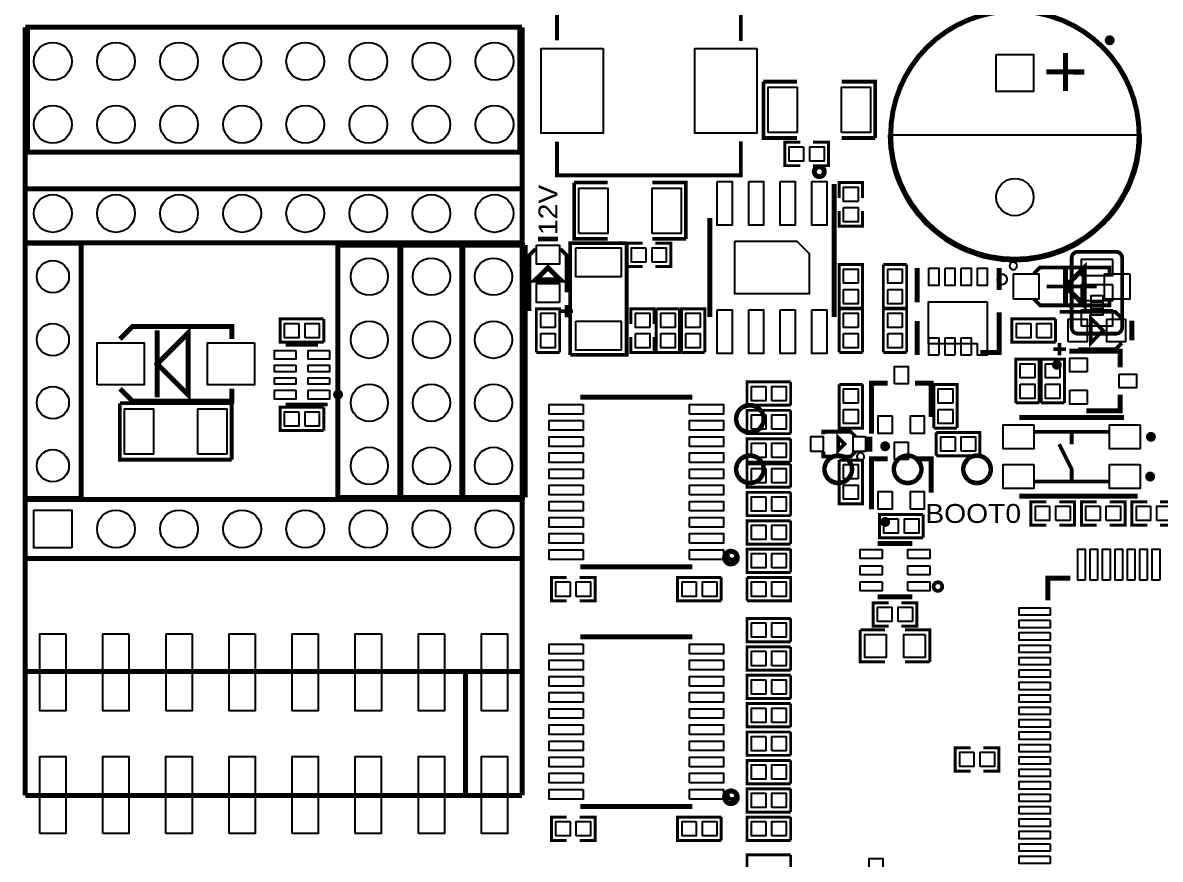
# Model space of a CAD drawing. Extents: x 27 to 210, y 6 to 115.
# Drawn here: x 103.06 to 148.85, y 59.99 to 93.68 of the extents above; entities that cross this region are included whole.
import ezdxf

# ---------------------------------------------------------------- set-up
doc = ezdxf.new("R2010")
doc.units = 0
doc.header["$MEASUREMENT"] = 0
for name, color, linetype in [('BOTTOM', 132, 'CONTINUOUS'), ('SILKSCREEN_BOTTOM', 230, 'CONTINUOUS'), ('SILKSCREEN_TOP', 7, 'CONTINUOUS'), ('TOP', 1, 'CONTINUOUS')]:
    doc.layers.add(name, color=color, linetype=linetype)

msp = doc.modelspace()

# ---------------------------------------------------------------- linework, layer by layer
at = {"layer": 'BOTTOM'}
for points in [[(142.25143, 92.40393), (143.75257, 92.40393), (143.75257, 90.90279), (142.25143, 90.90279)], [(146.939, 84.1375), (145.669, 84.1375), (145.669, 83.5025), (146.939, 83.5025)], [(146.939, 83.1215), (145.669, 83.1215), (145.669, 82.4865), (146.939, 82.4865)], [(146.55419, 82.67319), (146.05381, 82.67319), (146.05381, 82.17281), (146.55419, 82.17281)], [(146.939, 82.1055), (145.669, 82.1055), (145.669, 81.4705), (146.939, 81.4705)], [(146.55419, 82.41919), (146.05381, 82.41919), (146.05381, 81.91881), (146.55419, 81.91881)], [(105.03408, 72.52716), (103.51008, 72.52716), (103.51008, 74.05116), (105.03408, 74.05116)]]:
    msp.add_lwpolyline(points, close=True, dxfattribs=at)
for centre, radius in [((104.27208, 92.12326), 0.762), ((106.81208, 92.12326), 0.762), ((109.35208, 92.12326), 0.762), ((111.89208, 92.12326), 0.762), ((114.43208, 92.12326), 0.762), ((116.97208, 92.12326), 0.762), ((119.51208, 92.12326), 0.762), ((122.05208, 92.12326), 0.762), ((104.27208, 89.58326), 0.762), ((106.81208, 89.58326), 0.762), ((109.35208, 89.58326), 0.762), ((111.89208, 89.58326), 0.762), ((114.43208, 89.58326), 0.762), ((116.97208, 89.58326), 0.762), ((119.51208, 89.58326), 0.762), ((122.05208, 89.58326), 0.762), ((143.002, 86.65464), 0.75057), ((104.27208, 85.99678), 0.762), ((106.81208, 85.99678), 0.762), ((109.35208, 85.99678), 0.762), ((111.89208, 85.99678), 0.762), ((114.43208, 85.99678), 0.762), ((116.97208, 85.99678), 0.762), ((119.51208, 85.99678), 0.762), ((122.05208, 85.99678), 0.762), ((104.27208, 83.45424), 0.65024), ((117.01272, 83.4517), 0.75057), ((119.51208, 83.4517), 0.75057), ((122.01144, 83.4517), 0.75057), ((104.27208, 80.91424), 0.65024), ((117.01272, 80.9117), 0.75057), ((119.51208, 80.9117), 0.75057), ((122.01144, 80.9117), 0.75057), ((104.27208, 78.37424), 0.65024), ((117.01272, 78.3717), 0.75057), ((119.51208, 78.3717), 0.75057), ((122.01144, 78.3717), 0.75057), ((132.334, 77.724), 0.50038), ((104.27208, 75.83424), 0.65024), ((117.01272, 75.8317), 0.75057), ((119.51208, 75.8317), 0.75057), ((122.01144, 75.8317), 0.75057), ((132.334, 75.692), 0.50038), ((135.89, 75.692), 0.50038), ((138.684, 75.692), 0.50038), ((141.478, 75.692), 0.50038), ((106.81208, 73.28916), 0.762), ((109.35208, 73.28916), 0.762), ((111.89208, 73.28916), 0.762), ((114.43208, 73.28916), 0.762), ((116.97208, 73.28916), 0.762), ((119.51208, 73.28916), 0.762), ((122.05208, 73.28916), 0.762)]:
    msp.add_circle(centre, radius, dxfattribs=at)
at = {"layer": 'SILKSCREEN_BOTTOM', "const_width": 0.1524}
for points in [[(145.288, 84.201, -0.414214), (145.542, 84.455)], [(147.066, 84.455, -0.414214), (147.32, 84.201)], [(145.542, 81.153, -0.414214), (145.288, 81.407)], [(147.32, 81.407, -0.414214), (147.066, 81.153)], [(132.90296, 77.724, 1), (131.76504, 77.724, 1), (132.90296, 77.724)], [(132.90296, 75.692, 1), (131.76504, 75.692, 1), (132.90296, 75.692)], [(136.45896, 75.692, 1), (135.32104, 75.692, 1), (136.45896, 75.692)], [(139.25296, 75.692, 1), (138.11504, 75.692, 1), (139.25296, 75.692)], [(142.04696, 75.692, 1), (140.90904, 75.692, 1), (142.04696, 75.692)]]:
    msp.add_lwpolyline(points, format="xyb", dxfattribs=at)
for points in [[(145.288, 84.201), (145.288, 81.407)], [(147.066, 84.455), (145.542, 84.455)], [(147.32, 84.201), (147.32, 81.407)], [(147.066, 81.153), (145.542, 81.153)]]:
    msp.add_lwpolyline(points, dxfattribs=at)
at = {"layer": 'SILKSCREEN_TOP'}
for points, const_width in [([(131.97078, 94.33306), (124.56922, 94.33306), (124.56922, 92.96908)], 0.1524), ([(131.97078, 92.94876), (131.97078, 94.33306)], 0.1524), ([(123.1646, 93.49486), (103.1621, 93.49486)], 0.20066), ([(103.1621, 93.49486), (103.1621, 62.55512)], 0.20066), ([(103.25608, 93.46184), (103.25608, 88.46312)], 0.20066), ([(123.06808, 93.46184), (123.06808, 88.46312)], 0.20066), ([(123.1646, 93.49486), (123.16206, 62.55512)], 0.20066), ([(145.034, 90.932), (145.034, 92.456)], 0.2032), ([(145.034, 92.456), (145.034, 90.932)], 0.20066), ([(144.272, 91.69654), (145.796, 91.694)], 0.2032), ([(144.272, 91.694), (145.796, 91.694)], 0.20066), ([(134.22884, 89.03462), (132.87756, 89.03462), (132.87756, 91.30538)], 0.14986), ([(134.22884, 91.30538), (132.87756, 91.30538)], 0.14986), ([(136.02716, 91.30538), (137.37844, 91.30538), (137.37844, 89.03462)], 0.14986), ([(124.56922, 88.88222), (124.56922, 87.53094), (131.97078, 87.53094), (131.97078, 88.9)], 0.1524), ([(134.36092, 87.9221), (133.74116, 87.9221), (133.74116, 88.8619), (134.36092, 88.8619)], 0.11938), ([(134.87908, 87.9221), (135.49884, 87.9221), (135.49884, 88.8619), (134.87908, 88.8619)], 0.11938), ([(136.02716, 89.03462), (137.37844, 89.03462)], 0.14986), ([(123.06808, 88.46312), (103.25608, 88.46312)], 0.20066), ([(123.16968, 86.98484), (103.25608, 86.98484)], 0.20066), ([(126.60884, 84.97062), (125.25756, 84.97062), (125.25756, 87.24138)], 0.14986), ([(126.60884, 87.24138), (125.25756, 87.24138)], 0.14986), ([(128.40716, 87.24138), (129.75844, 87.24138), (129.75844, 84.97062)], 0.14986), ([(135.72744, 87.18042), (135.72744, 81.82102)], 0.20066), ([(135.9281, 86.61908), (135.9281, 87.23884), (136.8679, 87.23884), (136.8679, 86.61908)], 0.11938), ([(135.9281, 86.10092), (135.9281, 85.48116), (136.8679, 85.48116), (136.8679, 86.10092)], 0.11938), ([(130.71856, 85.81898), (130.71856, 81.82102)], 0.20066), ([(123.06808, 84.8106), (103.25608, 84.8106)], 0.20066), ([(115.74272, 74.5617), (115.74272, 84.7217)], 0.20066), ([(118.28272, 84.7217), (115.74272, 84.7217)], 0.20066), ([(118.24208, 74.5617), (118.24208, 84.7217)], 0.20066), ([(120.78208, 84.7217), (118.24208, 84.7217)], 0.20066), ([(118.28272, 74.5617), (118.28272, 84.7217)], 0.20066), ([(120.74144, 74.5617), (120.74144, 84.7217)], 0.20066), ([(123.28144, 84.7217), (120.74144, 84.7217)], 0.20066), ([(120.78208, 74.5617), (120.78208, 84.7217)], 0.20066), ([(123.28144, 74.5617), (123.28144, 84.7217)], 0.20066), ([(123.80722, 84.96808), (124.60478, 84.96808)], 0.20066), ([(127.37338, 84.80044), (127.37338, 80.29956), (125.10262, 80.29956)], 0.14986), ([(125.10262, 80.29956), (125.10262, 84.80044), (127.37338, 84.80044)], 0.14986), ([(128.01092, 83.8581), (127.39116, 83.8581), (127.39116, 84.7979), (128.01092, 84.7979)], 0.11938), ([(128.40716, 84.97062), (129.75844, 84.97062)], 0.14986), ([(128.52908, 83.8581), (129.14884, 83.8581), (129.14884, 84.7979), (128.52908, 84.7979)], 0.11938), ([(123.4567, 82.06486), (123.4567, 84.3153), (123.70562, 84.56676)], 0.14986), ([(124.70638, 84.56676), (124.9553, 84.3153), (124.9553, 82.8167)], 0.14986), ([(124.206, 83.81492), (123.70562, 83.31708), (124.70638, 83.31708), (124.206, 83.81492)], 0.2032), ([(124.206, 83.81492), (124.70638, 83.31708), (123.70562, 83.31708), (124.206, 83.81492)], 0.14986), ([(135.9281, 82.17916), (135.9281, 83.93684), (136.8679, 83.93684), (136.8679, 82.17916)], 0.11938), ([(138.6459, 83.93684), (137.7061, 83.93684)], 0.11938), ([(138.6459, 83.93684), (138.6459, 82.17916), (137.7061, 82.17916), (137.7061, 83.93684)], 0.11938), ([(146.812, 83.566), (146.812, 83.82), (144.018, 83.82), (143.764, 83.566)], 0.1524), ([(145.03908, 83.058), (145.78838, 83.8073), (145.78838, 82.3087), (145.03908, 83.058)], 0.2032), ([(145.03908, 82.3087), (145.03908, 83.8073)], 0.20066), ([(139.1666, 83.693), (139.065, 83.693), (139.065, 82.41792)], 0.20066), ([(142.367, 82.91576), (142.367, 83.693), (142.2654, 83.693)], 0.20066), ([(144.28724, 83.058), (146.28876, 83.058)], 0.14986), ([(143.764, 82.55), (144.018, 82.296), (146.812, 82.296), (146.812, 82.55)], 0.1524), ([(123.7361, 80.40116), (123.7361, 82.15884), (124.6759, 82.15884), (124.6759, 80.40116)], 0.11938), ([(124.70638, 82.06486), (125.20676, 82.06486)], 0.14986), ([(124.9553, 82.31632), (124.9553, 81.81594)], 0.14986), ([(127.5461, 81.53908), (127.5461, 82.15884), (128.4859, 82.15884), (128.4859, 81.53908)], 0.11938), ([(129.5019, 82.15884), (128.5621, 82.15884)], 0.11938), ([(129.5019, 82.15884), (129.5019, 80.40116), (128.5621, 80.40116), (128.5621, 82.15884)], 0.11938), ([(129.5781, 80.40116), (129.5781, 82.15884), (130.5179, 82.15884), (130.5179, 80.40116)], 0.11938), ([(135.9281, 82.17916), (136.8679, 82.17916)], 0.11938), ([(135.9281, 80.40116), (135.9281, 82.15884), (136.8679, 82.15884), (136.8679, 80.40116)], 0.11938), ([(137.7061, 80.40116), (137.7061, 82.15884), (138.6459, 82.15884), (138.6459, 80.40116)], 0.11938), ([(142.367, 82.0166), (142.367, 80.391), (141.61516, 80.391)], 0.20066), ([(144.80286, 82.0293), (147.0533, 82.0293), (147.30476, 81.78038)], 0.14986), ([(106.97464, 80.93964), (107.47502, 81.44002), (111.47552, 81.44002), (111.47552, 80.93964)], 0.20066), ([(115.17884, 80.8101), (113.42116, 80.8101), (113.42116, 81.7499), (115.17884, 81.7499)], 0.11938), ([(115.17884, 80.8101), (115.17884, 81.7499)], 0.11938), ([(139.1666, 80.391), (139.065, 80.391), (139.065, 81.66608)], 0.20066), ([(144.64284, 80.8101), (142.88516, 80.8101), (142.88516, 81.7499), (144.64284, 81.7499)], 0.11938), ([(144.64284, 80.8101), (144.64284, 81.7499)], 0.11938), ([(146.55292, 81.28), (146.05508, 80.77962), (146.05508, 81.78038), (146.55292, 81.28)], 0.14986), ([(147.70608, 81.67878), (147.70608, 80.88122)], 0.20066), ([(108.47578, 79.93888), (109.72546, 81.18856), (109.72546, 78.6892), (108.47578, 79.93888)], 0.2032), ([(108.47578, 79.93888), (109.72546, 78.6892), (109.72546, 81.18856), (108.47578, 79.93888)], 0.20066), ([(108.47578, 81.28762), (108.47578, 78.59014)], 0.20066), ([(127.5461, 81.02092), (127.5461, 80.40116), (128.4859, 80.40116), (128.4859, 81.02092)], 0.11938), ([(114.95024, 80.70596), (113.64976, 80.70596)], 0.14986), ([(145.05432, 80.5307), (144.55394, 80.5307)], 0.14986), ([(144.80286, 80.77962), (144.80286, 80.27924)], 0.14986), ([(147.30476, 80.77962), (147.0533, 80.5307), (145.5547, 80.5307)], 0.14986), ([(123.7361, 80.40116), (124.6759, 80.40116)], 0.11938), ([(129.5781, 80.40116), (130.5179, 80.40116)], 0.11938), ([(135.9281, 80.40116), (136.8679, 80.40116)], 0.11938), ([(137.7061, 80.40116), (138.6459, 80.40116)], 0.11938), ([(143.0401, 78.36916), (143.0401, 80.12684), (143.9799, 80.12684), (143.9799, 78.36916)], 0.11938), ([(144.0561, 78.36916), (144.0561, 80.12684), (144.9959, 80.12684), (144.9959, 78.36916)], 0.11938), ([(145.19402, 80.44688), (147.23872, 80.44688), (147.23872, 79.79918)], 0.20066), ([(133.97484, 78.2701), (132.21716, 78.2701), (132.21716, 79.2099), (133.97484, 79.2099)], 0.11938), ([(133.97484, 78.2701), (133.97484, 79.2099)], 0.11938), ([(137.23112, 77.12202), (137.23112, 79.16672), (137.87882, 79.16672)], 0.20066), ([(139.62888, 77.80528), (139.62888, 79.16672), (138.98118, 79.16672)], 0.20066), ([(111.47552, 78.93812), (111.47552, 78.43774), (107.47502, 78.43774), (106.97464, 78.93812)], 0.20066), ([(136.8679, 79.11084), (135.9281, 79.11084)], 0.11938), ([(136.8679, 79.11084), (136.8679, 77.35316), (135.9281, 77.35316), (135.9281, 79.11084)], 0.11938), ([(139.7381, 77.35316), (139.7381, 79.11084), (140.6779, 79.11084), (140.6779, 77.35316)], 0.11938), ([(145.87728, 78.04912), (147.23872, 78.04912), (147.23872, 78.69682)], 0.20066), ([(106.96956, 78.35138), (111.47044, 78.35138), (111.47044, 76.08062)], 0.14986), ([(111.47044, 76.08062), (106.96956, 76.08062), (106.96956, 78.35138)], 0.14986), ([(115.33124, 78.29804), (113.64976, 78.29804)], 0.14986), ([(130.01244, 78.60284), (125.51156, 78.60284)], 0.20066), ([(143.0401, 78.36916), (143.9799, 78.36916)], 0.11938), ([(144.0561, 78.36916), (144.9959, 78.36916)], 0.11938), ([(115.17884, 77.2541), (113.42116, 77.2541), (113.42116, 78.1939), (115.17884, 78.1939)], 0.11938), ([(115.17884, 77.2541), (115.17884, 78.1939)], 0.11938), ([(133.97484, 77.1271), (132.21716, 77.1271), (132.21716, 78.0669), (133.97484, 78.0669)], 0.11938), ([(133.97484, 77.1271), (133.97484, 78.0669)], 0.11938), ([(147.38858, 77.78496), (143.18742, 77.78496)], 0.20066), ([(139.7381, 77.35316), (140.6779, 77.35316)], 0.11938), ([(133.97484, 75.9841), (132.21716, 75.9841), (132.21716, 76.9239), (133.97484, 76.9239)], 0.11938), ([(133.97484, 75.9841), (133.97484, 76.9239)], 0.11938), ([(135.29056, 77.10678), (135.29056, 77.20838), (136.39038, 77.20838), (136.59104, 77.00772)], 0.14986), ([(136.144, 76.708), (135.89, 76.962), (135.89, 76.454), (136.144, 76.708)], 0.1524), ([(137.08888, 76.40828), (137.08888, 77.00772)], 0.14986), ([(137.19048, 76.40828), (137.19048, 77.00772)], 0.14986), ([(139.83716, 77.1779), (139.83716, 76.2381)], 0.11938), ([(139.83716, 77.1779), (141.59484, 77.1779), (141.59484, 76.2381), (139.83716, 76.2381)], 0.11938), ([(143.78686, 77.20076), (146.78914, 77.20076)], 0.14986), ([(145.288, 77.20076), (145.288, 76.70038)], 0.14986), ([(135.29056, 76.40828), (135.29056, 76.20762), (136.39038, 76.20762), (136.59104, 76.40828)], 0.14986), ([(145.288, 75.19924), (145.288, 75.69962), (144.78762, 76.70038)], 0.14986), ([(136.8679, 76.06284), (135.9281, 76.06284)], 0.11938), ([(136.8679, 76.06284), (136.8679, 74.30516), (135.9281, 74.30516), (135.9281, 76.06284)], 0.11938), ([(137.23112, 74.07402), (137.23112, 76.11872), (137.87882, 76.11872)], 0.20066), ([(139.62888, 74.75728), (139.62888, 76.11872), (138.98118, 76.11872)], 0.20066), ([(133.97484, 74.9681), (132.21716, 74.9681), (132.21716, 75.9079), (133.97484, 75.9079)], 0.11938), ([(133.97484, 74.9681), (133.97484, 75.9079)], 0.11938), ([(143.78686, 75.19924), (146.78914, 75.19924)], 0.14986), ([(118.28272, 74.5617), (115.74272, 74.5617)], 0.20066), ([(120.78208, 74.5617), (118.24208, 74.5617)], 0.20066), ([(123.28144, 74.5617), (120.74144, 74.5617)], 0.20066), ([(133.97484, 73.8251), (132.21716, 73.8251), (132.21716, 74.7649), (133.97484, 74.7649)], 0.11938), ([(133.97484, 73.8251), (133.97484, 74.7649)], 0.11938), ([(147.94738, 74.61504), (143.18742, 74.61504)], 0.20066), ([(123.06808, 74.47534), (103.25608, 74.47534)], 0.20066), ([(144.26692, 74.3839), (143.64716, 74.3839), (143.64716, 73.4441), (144.26692, 73.4441)], 0.11938), ([(144.78508, 74.3839), (145.40484, 74.3839), (145.40484, 73.4441), (144.78508, 73.4441)], 0.11938), ([(146.29892, 73.4441), (145.67916, 73.4441), (145.67916, 74.3839), (146.29892, 74.3839)], 0.11938), ([(146.81708, 73.4441), (147.43684, 73.4441), (147.43684, 74.3839), (146.81708, 74.3839)], 0.11938), ([(148.33092, 74.3839), (147.71116, 74.3839), (147.71116, 73.4441), (148.33092, 73.4441)], 0.11938), ([(148.84908, 74.3839), (149.46884, 74.3839), (149.46884, 73.4441), (148.84908, 73.4441)], 0.11938), ([(139.30884, 72.9361), (137.55116, 72.9361), (137.55116, 73.8759), (139.30884, 73.8759)], 0.11938), ([(139.30884, 72.9361), (139.30884, 73.8759)], 0.11938), ([(133.97484, 72.6821), (132.21716, 72.6821), (132.21716, 73.6219), (133.97484, 73.6219)], 0.11938), ([(133.97484, 72.6821), (133.97484, 73.6219)], 0.11938), ([(133.97484, 71.5391), (132.21716, 71.5391), (132.21716, 72.4789), (133.97484, 72.4789)], 0.11938), ([(133.97484, 71.5391), (133.97484, 72.4789)], 0.11938), ([(137.47496, 72.70242), (138.87704, 72.70242)], 0.20066), ([(123.06808, 72.10298), (103.25608, 72.10298)], 0.20066), ([(130.01244, 71.76516), (125.51156, 71.76516)], 0.20066), ([(124.96292, 70.3961), (124.34316, 70.3961), (124.34316, 71.3359), (124.96292, 71.3359)], 0.11938), ([(125.48108, 70.3961), (126.10084, 70.3961), (126.10084, 71.3359), (125.48108, 71.3359)], 0.11938), ([(131.18084, 70.3961), (129.42316, 70.3961), (129.42316, 71.3359), (131.18084, 71.3359)], 0.11938), ([(131.18084, 70.3961), (131.18084, 71.3359)], 0.11938), ([(132.21716, 71.3359), (132.21716, 70.3961)], 0.11938), ([(132.21716, 71.3359), (133.97484, 71.3359), (133.97484, 70.3961), (132.21716, 70.3961)], 0.11938), ([(145.23212, 71.31304), (144.33296, 71.31304), (144.33296, 70.41388)], 0.20066), ([(138.87704, 70.55358), (137.47496, 70.55358)], 0.20066), ([(137.91692, 69.3801), (137.29716, 69.3801), (137.29716, 70.3199), (137.91692, 70.3199)], 0.11938), ([(138.43508, 69.3801), (139.05484, 69.3801), (139.05484, 70.3199), (138.43508, 70.3199)], 0.11938), ([(133.97484, 68.7451), (132.21716, 68.7451), (132.21716, 69.6849), (133.97484, 69.6849)], 0.11938), ([(133.97484, 68.7451), (133.97484, 69.6849)], 0.11938), ([(137.77722, 67.93484), (136.77646, 67.93484), (136.77646, 69.22516)], 0.11938), ([(137.77722, 69.22516), (136.77646, 69.22516)], 0.11938), ([(138.57478, 69.22516), (139.57554, 69.22516), (139.57554, 67.93484)], 0.11938), ([(130.01244, 68.95084), (125.51156, 68.95084)], 0.20066), ([(133.97484, 67.6021), (132.21716, 67.6021), (132.21716, 68.5419), (133.97484, 68.5419)], 0.11938), ([(133.97484, 67.6021), (133.97484, 68.5419)], 0.11938), ([(138.57478, 67.93484), (139.57554, 67.93484)], 0.11938), ([(120.88114, 67.55384), (120.88114, 62.55512)], 0.20066), ([(133.97484, 66.4591), (132.21716, 66.4591), (132.21716, 67.3989), (133.97484, 67.3989)], 0.11938), ([(133.97484, 66.4591), (133.97484, 67.3989)], 0.11938), ([(133.97484, 65.3161), (132.21716, 65.3161), (132.21716, 66.2559), (133.97484, 66.2559)], 0.11938), ([(133.97484, 65.3161), (133.97484, 66.2559)], 0.11938), ([(133.97484, 64.1731), (132.21716, 64.1731), (132.21716, 65.1129), (133.97484, 65.1129)], 0.11938), ([(133.97484, 64.1731), (133.97484, 65.1129)], 0.11938), ([(141.21892, 64.4779), (140.59916, 64.4779), (140.59916, 63.5381), (141.21892, 63.5381)], 0.11938), ([(141.73708, 64.4779), (142.35684, 64.4779), (142.35684, 63.5381), (141.73708, 63.5381)], 0.11938), ([(133.97484, 63.0301), (132.21716, 63.0301), (132.21716, 63.9699), (133.97484, 63.9699)], 0.11938), ([(133.97484, 63.0301), (133.97484, 63.9699)], 0.11938), ([(133.97484, 61.8871), (132.21716, 61.8871), (132.21716, 62.8269), (133.97484, 62.8269)], 0.11938), ([(133.97484, 61.8871), (133.97484, 62.8269)], 0.11938), ([(123.16206, 62.55512), (103.1621, 62.55512)], 0.20066), ([(130.01244, 62.11316), (125.51156, 62.11316)], 0.20066), ([(124.96292, 60.7441), (124.34316, 60.7441), (124.34316, 61.6839), (124.96292, 61.6839)], 0.11938), ([(125.48108, 60.7441), (126.10084, 60.7441), (126.10084, 61.6839), (125.48108, 61.6839)], 0.11938), ([(131.18084, 60.7441), (129.42316, 60.7441), (129.42316, 61.6839), (131.18084, 61.6839)], 0.11938), ([(131.18084, 60.7441), (131.18084, 61.6839)], 0.11938), ([(133.97484, 60.7441), (132.21716, 60.7441), (132.21716, 61.6839), (133.97484, 61.6839)], 0.11938), ([(133.97484, 60.7441), (133.97484, 61.6839)], 0.11938), ([(133.97484, 59.2201), (132.21716, 59.2201), (132.21716, 60.1599), (133.97484, 60.1599)], 0.11938), ([(133.97484, 59.2201), (133.97484, 60.1599)], 0.11938)]:
    msp.add_lwpolyline(points, dxfattribs=dict(at, const_width=const_width))
for points, const_width in [([(148.00326, 89.154, 1), (138.00074, 89.154, 1), (148.00326, 89.154)], 0.20066), ([(146.91868, 92.97162, 1.003843), (146.72056, 92.97162, 0.996171), (146.91868, 92.97162)], 0.20066), ([(135.32866, 87.6808, 1.002345), (134.92734, 87.67826, 0.997661), (135.32866, 87.6808)], 0.20066), ([(144.79016, 79.89824, 0.997549), (144.59458, 79.89824, 1.002457), (144.79016, 79.89824)], 0.20066), ([(115.85448, 78.7019, 1.00101), (115.65636, 78.7019, 0.998991), (115.85448, 78.7019)], 0.20066), ([(148.5773, 77.0001, 0.998991), (148.37918, 77.0001, 1.00101), (148.5773, 77.0001)], 0.20066), ([(137.87882, 76.62164, 1.006348), (137.6807, 76.6191, 0.993692), (137.87882, 76.62164)], 0.20066), ([(148.54682, 75.3999, 1.00101), (148.3487, 75.3999, 0.998991), (148.54682, 75.3999)], 0.20066), ([(137.87882, 73.57364, 1.006348), (137.6807, 73.5711, 0.993692), (137.87882, 73.57364)], 0.20066), ([(131.826, 72.136, 1), (131.318, 72.136, 1), (131.826, 72.136)], 0.2032), ([(131.78282, 72.23506, 1.001221), (131.43738, 72.23252, 0.998781), (131.78282, 72.23506)], 0.14986), ([(140.07846, 70.97014, 1.000725), (139.73048, 70.9676, 0.999275), (140.07846, 70.97014)], 0.14986), ([(131.826, 62.484, 1), (131.318, 62.484, 1), (131.826, 62.484)], 0.2032), ([(131.78282, 62.58306, 1.001221), (131.43738, 62.58052, 0.998781), (131.78282, 62.58306)], 0.14986)]:
    msp.add_lwpolyline(points, format="xyb", dxfattribs=dict(at, const_width=const_width))
for points in [[(143.002, 84.06892, 0.414214), (148.08708, 89.154), (143.002, 89.154), (137.91692, 89.154, 0.414164)], [(143.08836, 83.8835, 1), (142.78764, 83.8825, 1)], [(142.69212, 83.34248, 1), (142.28988, 83.34152, 1)], [(136.93902, 76.20762, 1), (136.64098, 76.20838, 1)]]:
    msp.add_lwpolyline(points, format="xyb", close=True, dxfattribs=at)
for points in [[(103.1621, 74.51344, 0.2032, 0.2032, 0), (105.41508, 74.51344, 0.20066, 0.20066, 0), (105.41508, 84.80552, 0.2032, 0.2032, 0), (103.1621, 84.80552, 0.2032, 0.2032, 0)], [(103.1621, 67.55384, 0.20066, 0.20066, 0), (120.88114, 67.55384, 0.2032, 0.2032, 0), (123.16206, 67.55384, 0.2032, 0.2032, 0)]]:
    msp.add_lwpolyline(points, format="xyseb", dxfattribs=at)
at = {"layer": 'TOP'}
for points in [[(126.42088, 92.6338), (126.42088, 89.2302), (123.93168, 89.2302), (123.93168, 92.6338)], [(132.60832, 92.6338), (132.60832, 89.2302), (130.11912, 89.2302), (130.11912, 92.6338)], [(142.25143, 92.40393), (143.75257, 92.40393), (143.75257, 90.90279), (142.25143, 90.90279)], [(133.0706, 89.25814), (133.0706, 91.07932), (134.23138, 91.07932), (134.23138, 89.25814)], [(136.02208, 89.25814), (136.02208, 91.07932), (137.18286, 91.07932), (137.18286, 89.25814)], [(134.49554, 88.68156), (134.49554, 88.10244), (133.9215, 88.10244), (133.9215, 88.68156)], [(134.74446, 88.10244), (134.74446, 88.68156), (135.3185, 88.68156), (135.3185, 88.10244)], [(125.4506, 85.19414), (125.4506, 87.01532), (126.61138, 87.01532), (126.61138, 85.19414)], [(128.40208, 85.19414), (128.40208, 87.01532), (129.56286, 87.01532), (129.56286, 85.19414)], [(131.01828, 87.28075), (131.61772, 87.28075), (131.61772, 85.53069), (131.01828, 85.53069)], [(132.28828, 87.28075), (132.88772, 87.28075), (132.88772, 85.53069), (132.28828, 85.53069)], [(133.55828, 87.28075), (134.15772, 87.28075), (134.15772, 85.53069), (133.55828, 85.53069)], [(134.82828, 87.28075), (135.42772, 87.28075), (135.42772, 85.53069), (134.82828, 85.53069)], [(136.68756, 86.48446), (136.10844, 86.48446), (136.10844, 87.0585), (136.68756, 87.0585)], [(136.10844, 86.23554), (136.68756, 86.23554), (136.68756, 85.6615), (136.10844, 85.6615)], [(123.74626, 84.72043), (124.66574, 84.72043), (124.66574, 83.96097), (123.74626, 83.96097)], [(131.72186, 84.88426), (134.22376, 84.88426), (134.72414, 84.38388), (134.72414, 82.75574), (131.72186, 82.75574)], [(125.32741, 84.60613), (127.14859, 84.60613), (127.14859, 83.44535), (125.32741, 83.44535)], [(128.14554, 84.61756), (128.14554, 84.03844), (127.5715, 84.03844), (127.5715, 84.61756)], [(128.39446, 84.03844), (128.39446, 84.61756), (128.9685, 84.61756), (128.9685, 84.03844)], [(136.68756, 83.18246), (136.10844, 83.18246), (136.10844, 83.7565), (136.68756, 83.7565)], [(138.46556, 83.18246), (137.88644, 83.18246), (137.88644, 83.7565), (138.46556, 83.7565)], [(139.54125, 83.79206), (139.94003, 83.79206), (139.94003, 83.09102), (139.54125, 83.09102)], [(140.19149, 83.79206), (140.59027, 83.79206), (140.59027, 83.09102), (140.19149, 83.09102)], [(140.84173, 83.79206), (141.24051, 83.79206), (141.24051, 83.09102), (140.84173, 83.09102)], [(141.49197, 83.79206), (141.89075, 83.79206), (141.89075, 83.09102), (141.49197, 83.09102)], [(142.94358, 82.55), (142.94358, 83.566), (143.95958, 83.566), (143.95958, 82.55)], [(147.63242, 83.566), (147.63242, 82.55), (146.61642, 82.55), (146.61642, 83.566)], [(124.66574, 82.41157), (123.74626, 82.41157), (123.74626, 83.17103), (124.66574, 83.17103)], [(136.10844, 82.93354), (136.68756, 82.93354), (136.68756, 82.3595), (136.10844, 82.3595)], [(137.88644, 82.93354), (138.46556, 82.93354), (138.46556, 82.3595), (137.88644, 82.3595)], [(141.89202, 82.44078), (141.89202, 80.29194), (141.4907, 80.29194), (141.4907, 80.74152), (139.51966, 80.74152), (139.51966, 82.44078)], [(124.49556, 81.40446), (123.91644, 81.40446), (123.91644, 81.9785), (124.49556, 81.9785)], [(128.30556, 81.40446), (127.72644, 81.40446), (127.72644, 81.9785), (128.30556, 81.9785)], [(129.32156, 81.40446), (128.74244, 81.40446), (128.74244, 81.9785), (129.32156, 81.9785)], [(130.33756, 81.40446), (129.75844, 81.40446), (129.75844, 81.9785), (130.33756, 81.9785)], [(131.01828, 82.10931), (131.61772, 82.10931), (131.61772, 80.35925), (131.01828, 80.35925)], [(132.28828, 82.10931), (132.88772, 82.10931), (132.88772, 80.35925), (132.28828, 80.35925)], [(133.55828, 82.10931), (134.15772, 82.10931), (134.15772, 80.35925), (133.55828, 80.35925)], [(134.82828, 82.10931), (135.42772, 82.10931), (135.42772, 80.35925), (134.82828, 80.35925)], [(136.68756, 81.40446), (136.10844, 81.40446), (136.10844, 81.9785), (136.68756, 81.9785)], [(138.46556, 81.40446), (137.88644, 81.40446), (137.88644, 81.9785), (138.46556, 81.9785)], [(114.17554, 81.56956), (114.17554, 80.99044), (113.6015, 80.99044), (113.6015, 81.56956)], [(114.42446, 80.99044), (114.42446, 81.56956), (114.9985, 81.56956), (114.9985, 80.99044)], [(125.32741, 81.65465), (127.14859, 81.65465), (127.14859, 80.49387), (125.32741, 80.49387)], [(143.63954, 81.56956), (143.63954, 80.99044), (143.0655, 80.99044), (143.0655, 81.56956)], [(143.88846, 80.99044), (143.88846, 81.56956), (144.4625, 81.56956), (144.4625, 80.99044)], [(145.1483, 80.82026), (145.1483, 81.73974), (145.90776, 81.73974), (145.90776, 80.82026)], [(147.45843, 81.73974), (147.45843, 80.82026), (146.69897, 80.82026), (146.69897, 81.73974)], [(123.91644, 81.15554), (124.49556, 81.15554), (124.49556, 80.5815), (123.91644, 80.5815)], [(127.72644, 81.15554), (128.30556, 81.15554), (128.30556, 80.5815), (127.72644, 80.5815)], [(128.74244, 81.15554), (129.32156, 81.15554), (129.32156, 80.5815), (128.74244, 80.5815)], [(129.75844, 81.15554), (130.33756, 81.15554), (130.33756, 80.5815), (129.75844, 80.5815)], [(136.10844, 81.15554), (136.68756, 81.15554), (136.68756, 80.5815), (136.10844, 80.5815)], [(137.88644, 81.15554), (138.46556, 81.15554), (138.46556, 80.5815), (137.88644, 80.5815)], [(106.05516, 79.08798), (106.05516, 80.78724), (107.95508, 80.78724), (107.95508, 79.08798)], [(112.395, 80.78851), (112.395, 79.08925), (110.49508, 79.08925), (110.49508, 80.78851)], [(139.94003, 80.29194), (139.54125, 80.29194), (139.54125, 80.99298), (139.94003, 80.99298)], [(140.59027, 80.29194), (140.19149, 80.29194), (140.19149, 80.99298), (140.59027, 80.99298)], [(141.24051, 80.29194), (140.84173, 80.29194), (140.84173, 80.99298), (141.24051, 80.99298)], [(114.05489, 80.48244), (114.05489, 80.12176), (113.19383, 80.12176), (113.19383, 80.48244)], [(115.40617, 80.48244), (115.40617, 80.12176), (114.54511, 80.12176), (114.54511, 80.48244)], [(145.91284, 79.62265), (145.2118, 79.62265), (145.2118, 80.17383), (145.91284, 80.17383)], [(114.05489, 79.88046), (114.05489, 79.62138), (113.19383, 79.62138), (113.19383, 79.88046)], [(115.40617, 79.88046), (115.40617, 79.62138), (114.54511, 79.62138), (114.54511, 79.88046)], [(138.15314, 79.13116), (138.15314, 79.8322), (138.70432, 79.8322), (138.70432, 79.13116)], [(143.79956, 79.37246), (143.22044, 79.37246), (143.22044, 79.9465), (143.79956, 79.9465)], [(144.81556, 79.37246), (144.23644, 79.37246), (144.23644, 79.9465), (144.81556, 79.9465)], [(114.05489, 79.38262), (114.05489, 79.12354), (113.19383, 79.12354), (113.19383, 79.38262)], [(115.40617, 79.38262), (115.40617, 79.12354), (114.54511, 79.12354), (114.54511, 79.38262)], [(147.20316, 79.52359), (147.9042, 79.52359), (147.9042, 78.97241), (147.20316, 78.97241)], [(114.05489, 78.88224), (114.05489, 78.52156), (113.19383, 78.52156), (113.19383, 78.88224)], [(115.40617, 78.88224), (115.40617, 78.52156), (114.54511, 78.52156), (114.54511, 78.88224)], [(132.97154, 79.02956), (132.97154, 78.45044), (132.3975, 78.45044), (132.3975, 79.02956)], [(133.22046, 78.45044), (133.22046, 79.02956), (133.7945, 79.02956), (133.7945, 78.45044)], [(136.68756, 78.35646), (136.10844, 78.35646), (136.10844, 78.9305), (136.68756, 78.9305)], [(140.49756, 78.35646), (139.91844, 78.35646), (139.91844, 78.9305), (140.49756, 78.9305)], [(143.22044, 79.12354), (143.79956, 79.12354), (143.79956, 78.5495), (143.22044, 78.5495)], [(144.23644, 79.12354), (144.81556, 79.12354), (144.81556, 78.5495), (144.23644, 78.5495)], [(145.2118, 78.87335), (145.91284, 78.87335), (145.91284, 78.32217), (145.2118, 78.32217)], [(107.1626, 76.30414), (107.1626, 78.12532), (108.32338, 78.12532), (108.32338, 76.30414)], [(110.11408, 76.30414), (110.11408, 78.12532), (111.27486, 78.12532), (111.27486, 76.30414)], [(114.17554, 78.01356), (114.17554, 77.43444), (113.6015, 77.43444), (113.6015, 78.01356)], [(114.42446, 77.43444), (114.42446, 78.01356), (114.9985, 78.01356), (114.9985, 77.43444)], [(125.62586, 78.30312), (125.62586, 77.91704), (124.25426, 77.91704), (124.25426, 78.30312)], [(129.89814, 77.91704), (129.89814, 78.30312), (131.26974, 78.30312), (131.26974, 77.91704)], [(132.97154, 77.88656), (132.97154, 77.30744), (132.3975, 77.30744), (132.3975, 77.88656)], [(133.22046, 77.30744), (133.22046, 77.88656), (133.7945, 77.88656), (133.7945, 77.30744)], [(136.10844, 78.10754), (136.68756, 78.10754), (136.68756, 77.5335), (136.10844, 77.5335)], [(139.91844, 78.10754), (140.49756, 78.10754), (140.49756, 77.5335), (139.91844, 77.5335)], [(125.62586, 77.65288), (125.62586, 77.2668), (124.25426, 77.2668), (124.25426, 77.65288)], [(129.89814, 77.2668), (129.89814, 77.65288), (131.26974, 77.65288), (131.26974, 77.2668)], [(138.05535, 77.84084), (138.05535, 77.1398), (137.50417, 77.1398), (137.50417, 77.84084)], [(138.80338, 77.1398), (138.80338, 77.84084), (139.35456, 77.84084), (139.35456, 77.1398)], [(143.76654, 77.48524), (143.76654, 76.51496), (142.52702, 76.51496), (142.52702, 77.48524)], [(148.04898, 77.48524), (148.04898, 76.51496), (146.80946, 76.51496), (146.80946, 77.48524)], [(125.62586, 77.00264), (125.62586, 76.61656), (124.25426, 76.61656), (124.25426, 77.00264)], [(129.89814, 76.61656), (129.89814, 77.00264), (131.26974, 77.00264), (131.26974, 76.61656)], [(134.78764, 76.40828), (134.78764, 77.00772), (135.28802, 77.00772), (135.28802, 76.40828)], [(136.99109, 77.00772), (136.99109, 76.40828), (136.49071, 76.40828), (136.49071, 77.00772)], [(140.59154, 76.99756), (140.59154, 76.41844), (140.0175, 76.41844), (140.0175, 76.99756)], [(140.84046, 76.41844), (140.84046, 76.99756), (141.4145, 76.99756), (141.4145, 76.41844)], [(132.97154, 76.74356), (132.97154, 76.16444), (132.3975, 76.16444), (132.3975, 76.74356)], [(133.22046, 76.16444), (133.22046, 76.74356), (133.7945, 76.74356), (133.7945, 76.16444)], [(138.15314, 76.08316), (138.15314, 76.7842), (138.70432, 76.7842), (138.70432, 76.08316)], [(125.62586, 76.3524), (125.62586, 75.96632), (124.25426, 75.96632), (124.25426, 76.3524)], [(129.89814, 75.96632), (129.89814, 76.3524), (131.26974, 76.3524), (131.26974, 75.96632)], [(125.62586, 75.70216), (125.62586, 75.31608), (124.25426, 75.31608), (124.25426, 75.70216)], [(129.89814, 75.31608), (129.89814, 75.70216), (131.26974, 75.70216), (131.26974, 75.31608)], [(132.97154, 75.72756), (132.97154, 75.14844), (132.3975, 75.14844), (132.3975, 75.72756)], [(133.22046, 75.14844), (133.22046, 75.72756), (133.7945, 75.72756), (133.7945, 75.14844)], [(136.68756, 75.30846), (136.10844, 75.30846), (136.10844, 75.8825), (136.68756, 75.8825)], [(143.76654, 75.88504), (143.76654, 74.91476), (142.52702, 74.91476), (142.52702, 75.88504)], [(148.04898, 75.88504), (148.04898, 74.91476), (146.80946, 74.91476), (146.80946, 75.88504)], [(125.62586, 75.05192), (125.62586, 74.66584), (124.25426, 74.66584), (124.25426, 75.05192)], [(129.89814, 74.66584), (129.89814, 75.05192), (131.26974, 75.05192), (131.26974, 74.66584)], [(136.10844, 75.05954), (136.68756, 75.05954), (136.68756, 74.4855), (136.10844, 74.4855)], [(138.05535, 74.79284), (138.05535, 74.0918), (137.50417, 74.0918), (137.50417, 74.79284)], [(138.80338, 74.0918), (138.80338, 74.79284), (139.35456, 74.79284), (139.35456, 74.0918)], [(125.62586, 74.40168), (125.62586, 74.0156), (124.25426, 74.0156), (124.25426, 74.40168)], [(129.89814, 74.0156), (129.89814, 74.40168), (131.26974, 74.40168), (131.26974, 74.0156)], [(132.97154, 74.58456), (132.97154, 74.00544), (132.3975, 74.00544), (132.3975, 74.58456)], [(133.22046, 74.00544), (133.22046, 74.58456), (133.7945, 74.58456), (133.7945, 74.00544)], [(144.40154, 74.20356), (144.40154, 73.62444), (143.8275, 73.62444), (143.8275, 74.20356)], [(144.65046, 73.62444), (144.65046, 74.20356), (145.2245, 74.20356), (145.2245, 73.62444)], [(146.43354, 74.20356), (146.43354, 73.62444), (145.8595, 73.62444), (145.8595, 74.20356)], [(146.68246, 73.62444), (146.68246, 74.20356), (147.2565, 74.20356), (147.2565, 73.62444)], [(148.46554, 74.20356), (148.46554, 73.62444), (147.8915, 73.62444), (147.8915, 74.20356)], [(148.71446, 73.62444), (148.71446, 74.20356), (149.2885, 74.20356), (149.2885, 73.62444)], [(105.03408, 72.52716), (103.51008, 72.52716), (103.51008, 74.05116), (105.03408, 74.05116)], [(125.62586, 73.75144), (125.62586, 73.36536), (124.25426, 73.36536), (124.25426, 73.75144)], [(129.89814, 73.36536), (129.89814, 73.75144), (131.26974, 73.75144), (131.26974, 73.36536)], [(132.97154, 73.44156), (132.97154, 72.86244), (132.3975, 72.86244), (132.3975, 73.44156)], [(133.22046, 72.86244), (133.22046, 73.44156), (133.7945, 73.44156), (133.7945, 72.86244)], [(138.30554, 73.69556), (138.30554, 73.11644), (137.7315, 73.11644), (137.7315, 73.69556)], [(138.55446, 73.11644), (138.55446, 73.69556), (139.1285, 73.69556), (139.1285, 73.11644)], [(125.62586, 73.1012), (125.62586, 72.71512), (124.25426, 72.71512), (124.25426, 73.1012)], [(129.89814, 72.71512), (129.89814, 73.1012), (131.26974, 73.1012), (131.26974, 72.71512)], [(125.62586, 72.45096), (125.62586, 72.06488), (124.25426, 72.06488), (124.25426, 72.45096)], [(129.89814, 72.06488), (129.89814, 72.45096), (131.26974, 72.45096), (131.26974, 72.06488)], [(137.65657, 72.45731), (137.65657, 72.09917), (136.77011, 72.09917), (136.77011, 72.45731)], [(138.69416, 72.0979), (138.69416, 72.45604), (139.58062, 72.45604), (139.58062, 72.0979)], [(145.83156, 71.22541), (145.53184, 71.22541), (145.53184, 72.47255), (145.83156, 72.47255)], [(146.33194, 71.22541), (146.03222, 71.22541), (146.03222, 72.47255), (146.33194, 72.47255)], [(146.83232, 71.22541), (146.5326, 71.22541), (146.5326, 72.47255), (146.83232, 72.47255)], [(147.3327, 71.22541), (147.03298, 71.22541), (147.03298, 72.47255), (147.3327, 72.47255)], [(147.83308, 71.22541), (147.53336, 71.22541), (147.53336, 72.47255), (147.83308, 72.47255)], [(148.33092, 71.22541), (148.0312, 71.22541), (148.0312, 72.47255), (148.33092, 72.47255)], [(148.8313, 71.22541), (148.53158, 71.22541), (148.53158, 72.47255), (148.8313, 72.47255)], [(132.97154, 72.29856), (132.97154, 71.71944), (132.3975, 71.71944), (132.3975, 72.29856)], [(133.22046, 71.71944), (133.22046, 72.29856), (133.7945, 72.29856), (133.7945, 71.71944)], [(137.65657, 71.80707), (137.65657, 71.44893), (136.77011, 71.44893), (136.77011, 71.80707)], [(138.69416, 71.44766), (138.69416, 71.8058), (139.58062, 71.8058), (139.58062, 71.44766)], [(125.09754, 71.15556), (125.09754, 70.57644), (124.5235, 70.57644), (124.5235, 71.15556)], [(125.34646, 70.57644), (125.34646, 71.15556), (125.9205, 71.15556), (125.9205, 70.57644)], [(130.17754, 71.15556), (130.17754, 70.57644), (129.6035, 70.57644), (129.6035, 71.15556)], [(130.42646, 70.57644), (130.42646, 71.15556), (131.0005, 71.15556), (131.0005, 70.57644)], [(132.97154, 71.15556), (132.97154, 70.57644), (132.3975, 70.57644), (132.3975, 71.15556)], [(133.22046, 70.57644), (133.22046, 71.15556), (133.7945, 71.15556), (133.7945, 70.57644)], [(137.65657, 71.15683), (137.65657, 70.79869), (136.77011, 70.79869), (136.77011, 71.15683)], [(138.69416, 70.79742), (138.69416, 71.15556), (139.58062, 71.15556), (139.58062, 70.79742)], [(138.05154, 70.13956), (138.05154, 69.56044), (137.4775, 69.56044), (137.4775, 70.13956)], [(138.30046, 69.56044), (138.30046, 70.13956), (138.8745, 70.13956), (138.8745, 69.56044)], [(144.42059, 70.11416), (144.42059, 69.81444), (143.17345, 69.81444), (143.17345, 70.11416)], [(144.42059, 69.61378), (144.42059, 69.31406), (143.17345, 69.31406), (143.17345, 69.61378)], [(132.97154, 69.50456), (132.97154, 68.92544), (132.3975, 68.92544), (132.3975, 69.50456)], [(133.22046, 68.92544), (133.22046, 69.50456), (133.7945, 69.50456), (133.7945, 68.92544)], [(104.79659, 69.06514), (104.79659, 65.96634), (103.74757, 65.96634), (103.74757, 69.06514)], [(107.33659, 69.06514), (107.33659, 65.96634), (106.28757, 65.96634), (106.28757, 69.06514)], [(109.87659, 69.06514), (109.87659, 65.96634), (108.82757, 65.96634), (108.82757, 69.06514)], [(112.41659, 69.06514), (112.41659, 65.96634), (111.36757, 65.96634), (111.36757, 69.06514)], [(114.95659, 69.06514), (114.95659, 65.96634), (113.90757, 65.96634), (113.90757, 69.06514)], [(117.49659, 69.06514), (117.49659, 65.96634), (116.44757, 65.96634), (116.44757, 69.06514)], [(120.03659, 69.06514), (120.03659, 65.96634), (118.98757, 65.96634), (118.98757, 69.06514)], [(122.57659, 69.06514), (122.57659, 65.96634), (121.52757, 65.96634), (121.52757, 69.06514)], [(137.82167, 69.04482), (137.82167, 68.11518), (136.96061, 68.11518), (136.96061, 69.04482)], [(139.39139, 69.04482), (139.39139, 68.11518), (138.53033, 68.11518), (138.53033, 69.04482)], [(144.42059, 69.1134), (144.42059, 68.81368), (143.17345, 68.81368), (143.17345, 69.1134)], [(125.62586, 68.65112), (125.62586, 68.26504), (124.25426, 68.26504), (124.25426, 68.65112)], [(129.89814, 68.26504), (129.89814, 68.65112), (131.26974, 68.65112), (131.26974, 68.26504)], [(132.97154, 68.36156), (132.97154, 67.78244), (132.3975, 67.78244), (132.3975, 68.36156)], [(133.22046, 67.78244), (133.22046, 68.36156), (133.7945, 68.36156), (133.7945, 67.78244)], [(144.42059, 68.61302), (144.42059, 68.3133), (143.17345, 68.3133), (143.17345, 68.61302)], [(125.62586, 68.00088), (125.62586, 67.6148), (124.25426, 67.6148), (124.25426, 68.00088)], [(129.89814, 67.6148), (129.89814, 68.00088), (131.26974, 68.00088), (131.26974, 67.6148)], [(144.42059, 68.11264), (144.42059, 67.81292), (143.17345, 67.81292), (143.17345, 68.11264)], [(125.62586, 67.35064), (125.62586, 66.96456), (124.25426, 66.96456), (124.25426, 67.35064)], [(129.89814, 66.96456), (129.89814, 67.35064), (131.26974, 67.35064), (131.26974, 66.96456)], [(144.42059, 67.6148), (144.42059, 67.31508), (143.17345, 67.31508), (143.17345, 67.6148)], [(132.97154, 67.21856), (132.97154, 66.63944), (132.3975, 66.63944), (132.3975, 67.21856)], [(133.22046, 66.63944), (133.22046, 67.21856), (133.7945, 67.21856), (133.7945, 66.63944)], [(144.42059, 67.11442), (144.42059, 66.8147), (143.17345, 66.8147), (143.17345, 67.11442)], [(125.62586, 66.7004), (125.62586, 66.31432), (124.25426, 66.31432), (124.25426, 66.7004)], [(129.89814, 66.31432), (129.89814, 66.7004), (131.26974, 66.7004), (131.26974, 66.31432)], [(144.42059, 66.61404), (144.42059, 66.31432), (143.17345, 66.31432), (143.17345, 66.61404)], [(125.62586, 66.05016), (125.62586, 65.66408), (124.25426, 65.66408), (124.25426, 66.05016)], [(129.89814, 65.66408), (129.89814, 66.05016), (131.26974, 66.05016), (131.26974, 65.66408)], [(132.97154, 66.07556), (132.97154, 65.49644), (132.3975, 65.49644), (132.3975, 66.07556)], [(133.22046, 65.49644), (133.22046, 66.07556), (133.7945, 66.07556), (133.7945, 65.49644)], [(144.42059, 66.11366), (144.42059, 65.81394), (143.17345, 65.81394), (143.17345, 66.11366)], [(144.42059, 65.61328), (144.42059, 65.31356), (143.17345, 65.31356), (143.17345, 65.61328)], [(125.62586, 65.39992), (125.62586, 65.01384), (124.25426, 65.01384), (124.25426, 65.39992)], [(129.89814, 65.01384), (129.89814, 65.39992), (131.26974, 65.39992), (131.26974, 65.01384)], [(144.42059, 65.1129), (144.42059, 64.81318), (143.17345, 64.81318), (143.17345, 65.1129)], [(125.62586, 64.74968), (125.62586, 64.3636), (124.25426, 64.3636), (124.25426, 64.74968)], [(129.89814, 64.3636), (129.89814, 64.74968), (131.26974, 64.74968), (131.26974, 64.3636)], [(132.97154, 64.93256), (132.97154, 64.35344), (132.3975, 64.35344), (132.3975, 64.93256)], [(133.22046, 64.35344), (133.22046, 64.93256), (133.7945, 64.93256), (133.7945, 64.35344)], [(144.42059, 64.61506), (144.42059, 64.31534), (143.17345, 64.31534), (143.17345, 64.61506)], [(103.7463, 61.02858), (103.7463, 64.12738), (104.79532, 64.12738), (104.79532, 61.02858)], [(106.2863, 61.02858), (106.2863, 64.12738), (107.33532, 64.12738), (107.33532, 61.02858)], [(108.8263, 61.02858), (108.8263, 64.12738), (109.87532, 64.12738), (109.87532, 61.02858)], [(111.3663, 61.02858), (111.3663, 64.12738), (112.41532, 64.12738), (112.41532, 61.02858)], [(113.9063, 61.02858), (113.9063, 64.12738), (114.95532, 64.12738), (114.95532, 61.02858)], [(116.4463, 61.02858), (116.4463, 64.12738), (117.49532, 64.12738), (117.49532, 61.02858)], [(118.9863, 61.02858), (118.9863, 64.12738), (120.03532, 64.12738), (120.03532, 61.02858)], [(121.5263, 61.02858), (121.5263, 64.12738), (122.57532, 64.12738), (122.57532, 61.02858)], [(141.35354, 64.29756), (141.35354, 63.71844), (140.7795, 63.71844), (140.7795, 64.29756)], [(141.60246, 63.71844), (141.60246, 64.29756), (142.1765, 64.29756), (142.1765, 63.71844)], [(144.42059, 64.11468), (144.42059, 63.81496), (143.17345, 63.81496), (143.17345, 64.11468)], [(125.62586, 64.09944), (125.62586, 63.71336), (124.25426, 63.71336), (124.25426, 64.09944)], [(129.89814, 63.71336), (129.89814, 64.09944), (131.26974, 64.09944), (131.26974, 63.71336)], [(132.97154, 63.78956), (132.97154, 63.21044), (132.3975, 63.21044), (132.3975, 63.78956)], [(133.22046, 63.21044), (133.22046, 63.78956), (133.7945, 63.78956), (133.7945, 63.21044)], [(125.62586, 63.4492), (125.62586, 63.06312), (124.25426, 63.06312), (124.25426, 63.4492)], [(129.89814, 63.06312), (129.89814, 63.4492), (131.26974, 63.4492), (131.26974, 63.06312)], [(144.42059, 63.6143), (144.42059, 63.31458), (143.17345, 63.31458), (143.17345, 63.6143)], [(125.62586, 62.79896), (125.62586, 62.41288), (124.25426, 62.41288), (124.25426, 62.79896)], [(129.89814, 62.41288), (129.89814, 62.79896), (131.26974, 62.79896), (131.26974, 62.41288)], [(144.42059, 63.11392), (144.42059, 62.8142), (143.17345, 62.8142), (143.17345, 63.11392)], [(132.97154, 62.64656), (132.97154, 62.06744), (132.3975, 62.06744), (132.3975, 62.64656)], [(133.22046, 62.06744), (133.22046, 62.64656), (133.7945, 62.64656), (133.7945, 62.06744)], [(144.42059, 62.61354), (144.42059, 62.31382), (143.17345, 62.31382), (143.17345, 62.61354)], [(144.42059, 62.11316), (144.42059, 61.81344), (143.17345, 61.81344), (143.17345, 62.11316)], [(125.09754, 61.50356), (125.09754, 60.92444), (124.5235, 60.92444), (124.5235, 61.50356)], [(125.34646, 60.92444), (125.34646, 61.50356), (125.9205, 61.50356), (125.9205, 60.92444)], [(130.17754, 61.50356), (130.17754, 60.92444), (129.6035, 60.92444), (129.6035, 61.50356)], [(130.42646, 60.92444), (130.42646, 61.50356), (131.0005, 61.50356), (131.0005, 60.92444)], [(132.97154, 61.50356), (132.97154, 60.92444), (132.3975, 60.92444), (132.3975, 61.50356)], [(133.22046, 60.92444), (133.22046, 61.50356), (133.7945, 61.50356), (133.7945, 60.92444)], [(144.42059, 61.61278), (144.42059, 61.31306), (143.17345, 61.31306), (143.17345, 61.61278)], [(144.42059, 61.11494), (144.42059, 60.81522), (143.17345, 60.81522), (143.17345, 61.11494)], [(144.42059, 60.61456), (144.42059, 60.31484), (143.17345, 60.31484), (143.17345, 60.61456)], [(137.13714, 59.31916), (137.13714, 60.0202), (137.68832, 60.0202), (137.68832, 59.31916)], [(144.42059, 60.11418), (144.42059, 59.81446), (143.17345, 59.81446), (143.17345, 60.11418)]]:
    msp.add_lwpolyline(points, close=True, dxfattribs=at)
for centre, radius in [((104.27208, 92.12326), 0.762), ((106.81208, 92.12326), 0.762), ((109.35208, 92.12326), 0.762), ((111.89208, 92.12326), 0.762), ((114.43208, 92.12326), 0.762), ((116.97208, 92.12326), 0.762), ((119.51208, 92.12326), 0.762), ((122.05208, 92.12326), 0.762), ((104.27208, 89.58326), 0.762), ((106.81208, 89.58326), 0.762), ((109.35208, 89.58326), 0.762), ((111.89208, 89.58326), 0.762), ((114.43208, 89.58326), 0.762), ((116.97208, 89.58326), 0.762), ((119.51208, 89.58326), 0.762), ((122.05208, 89.58326), 0.762), ((143.002, 86.65464), 0.75057), ((104.27208, 85.99678), 0.762), ((106.81208, 85.99678), 0.762), ((109.35208, 85.99678), 0.762), ((111.89208, 85.99678), 0.762), ((114.43208, 85.99678), 0.762), ((116.97208, 85.99678), 0.762), ((119.51208, 85.99678), 0.762), ((122.05208, 85.99678), 0.762), ((104.27208, 83.45424), 0.65024), ((117.01272, 83.4517), 0.75057), ((119.51208, 83.4517), 0.75057), ((122.01144, 83.4517), 0.75057), ((104.27208, 80.91424), 0.65024), ((117.01272, 80.9117), 0.75057), ((119.51208, 80.9117), 0.75057), ((122.01144, 80.9117), 0.75057), ((104.27208, 78.37424), 0.65024), ((117.01272, 78.3717), 0.75057), ((119.51208, 78.3717), 0.75057), ((122.01144, 78.3717), 0.75057), ((104.27208, 75.83424), 0.65024), ((117.01272, 75.8317), 0.75057), ((119.51208, 75.8317), 0.75057), ((122.01144, 75.8317), 0.75057), ((106.81208, 73.28916), 0.762), ((109.35208, 73.28916), 0.762), ((111.89208, 73.28916), 0.762), ((114.43208, 73.28916), 0.762), ((116.97208, 73.28916), 0.762), ((119.51208, 73.28916), 0.762), ((122.05208, 73.28916), 0.762)]:
    msp.add_circle(centre, radius, dxfattribs=at)

# ---------------------------------------------------------------- texts
at = {"layer": 'SILKSCREEN_TOP', "width": 1.116667}
msp.add_text('12V', height=0.762, rotation=90, dxfattribs=at).set_placement((124.587, 85.1281))
msp.add_text('BOOT0', height=0.762, dxfattribs=at).set_placement((139.3952, 73.533))

doc.saveas('drawing.dxf')
